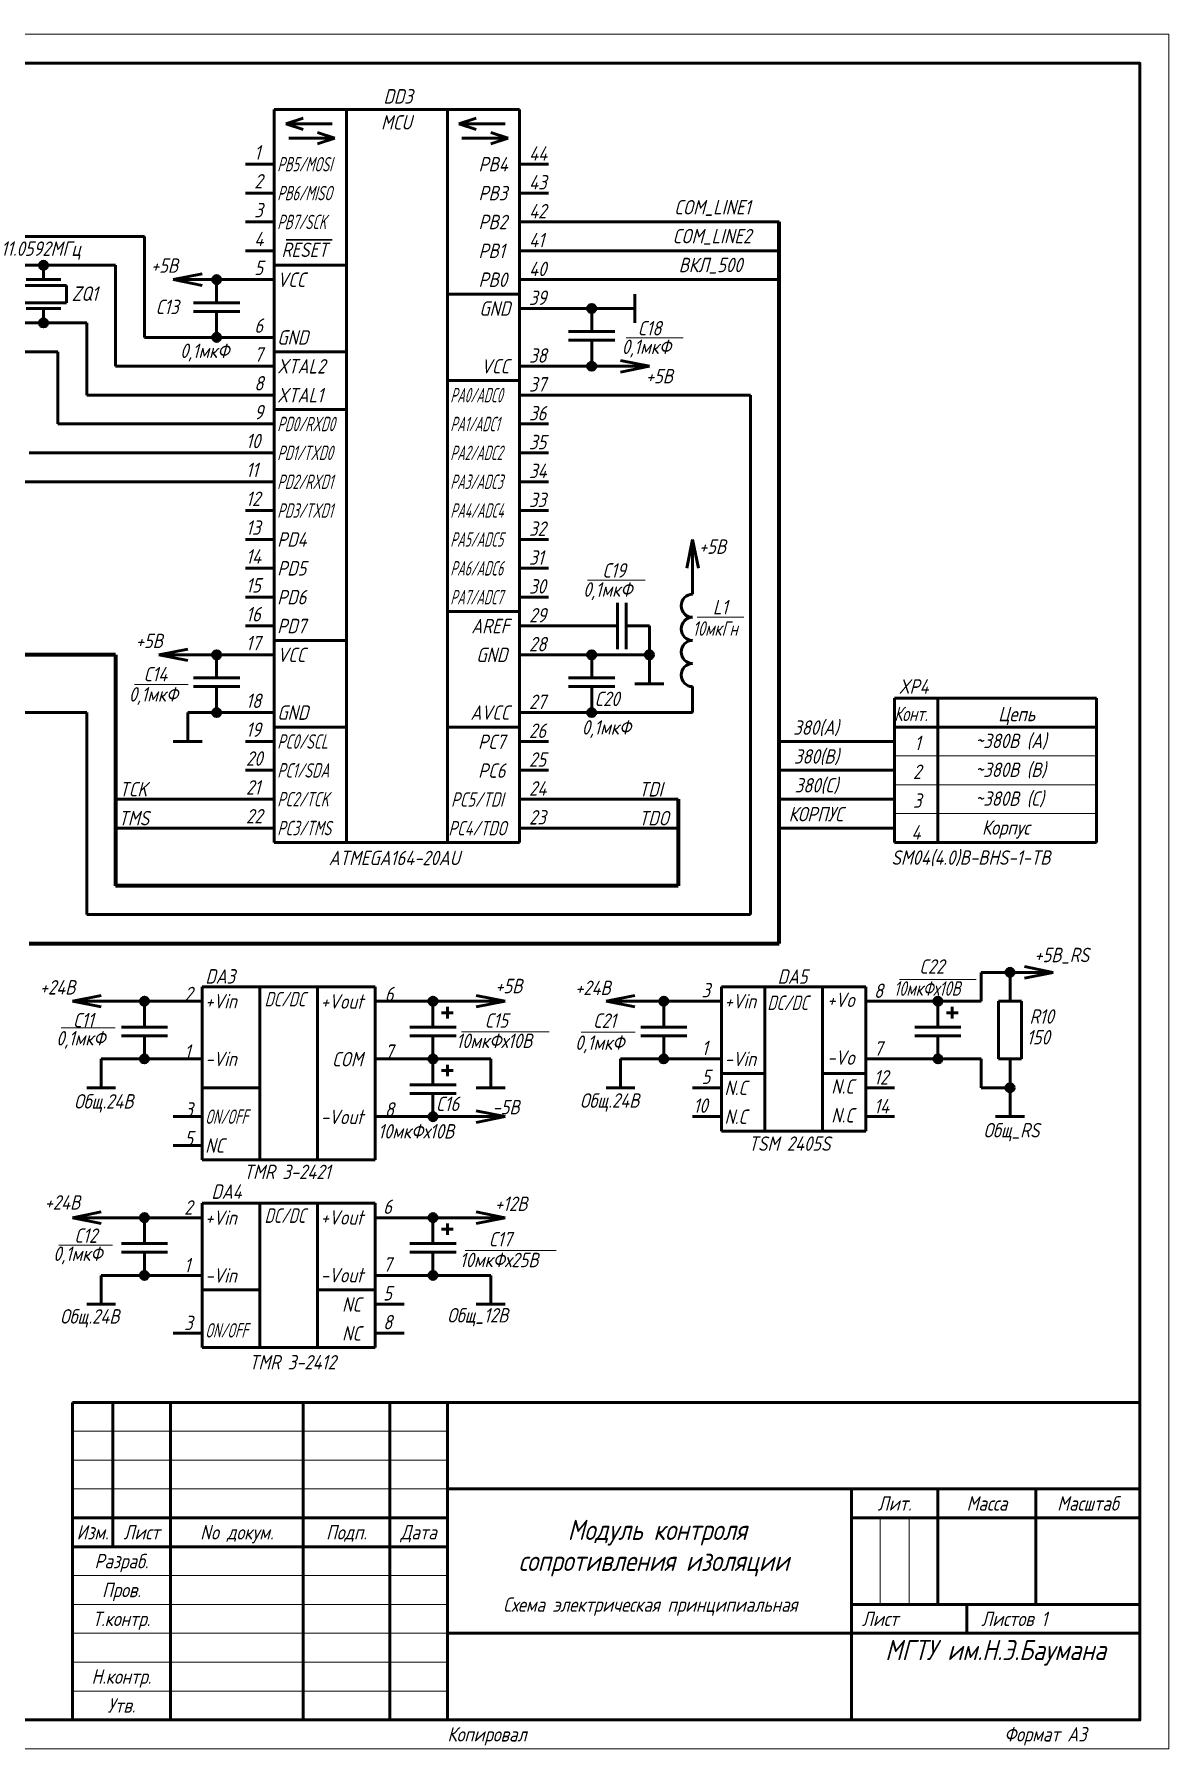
# Model space of a CAD drawing. Header units: millimetres. Extents: x 356 to 1673, y 166 to 463.
# Drawn here: x 579.7 to 776.3, y 165.5 to 462.5 of the extents above; entities that cross this region are included whole.
import ezdxf
from ezdxf.enums import TextEntityAlignment as Align

# ---------------------------------------------------------------- set-up
doc = ezdxf.new("R2010")
doc.units = ezdxf.units.MM
for name, color, linetype, lineweight in [('bus', 5, 'Continuous', 80), ('OSN25', 2, 'Continuous', 20), ('OSN50', 3, 'Continuous', 50), ('TEXT', 1, 'Continuous', 30)]:
    doc.layers.add(name, color=color, linetype=linetype, lineweight=lineweight)
doc.styles.add('E', font='simplex.shx', dxfattribs={"width": 0.8, "oblique": 15})

msp = doc.modelspace()

# ---------------------------------------------------------------- hatches: boundary and pattern name
at = {"layer": 'OSN50'}
for points in [[(580.6, 422.54, 1), (582, 422.54, 1)], [(610.6, 420.04, 1), (612, 420.04, 1)], [(580.6, 412.54, 1), (582, 412.54, 1)], [(675.6, 415.04, 1), (677, 415.04, 1)], [(610.6, 410.04, 1), (612, 410.04, 1)], [(675.6, 405.04, 1), (677, 405.04, 1)], [(610.6, 355.04, 1), (612, 355.04, 1)], [(675.6, 355.04, 1), (677, 355.04, 1)], [(685.6, 355.04, 1), (687, 355.04, 1)], [(610.6, 345.04, 1), (612, 345.04, 1)], [(675.6, 345.04, 1), (677, 345.04, 1)], [(748.1, 300.04, 1), (749.5, 300.04, 1)], [(598.1, 295.04, 1), (599.5, 295.04, 1)], [(648.1, 295.04, 1), (649.5, 295.04, 1)], [(688.1, 295.04, 1), (689.5, 295.04, 1)], [(735.6, 295.04, 1), (737, 295.04, 1)], [(598.1, 285.04, 1), (599.5, 285.04, 1)], [(648.1, 285.04, 1), (649.5, 285.04, 1)], [(688.1, 285.04, 1), (689.5, 285.04, 1)], [(735.6, 285.04, 1), (737, 285.04, 1)], [(748.1, 280.04, 1), (749.5, 280.04, 1)], [(648.1, 275.04, 1), (649.5, 275.04, 1)], [(598.1, 257.54, 1), (599.5, 257.54, 1)], [(648.1, 257.54, 1), (649.5, 257.54, 1)], [(598.1, 247.54, 1), (599.5, 247.54, 1)], [(648.1, 247.54, 1), (649.5, 247.54, 1)]]:
    msp.add_hatch(color=256, dxfattribs=at).paths.add_polyline_path(points)

# ---------------------------------------------------------------- linework, layer by layer
at = {"layer": 'bus', "linetype": 'Continuous'}
for p, q in [((708.8, 305.04), (708.8, 430.04)), ((593.8, 355.04), (441.3, 355.04)), ((691.3, 330.04), (691.3, 315.04)), ((691.3, 315.04), (593.8, 315.04)), ((578.8, 305.04), (708.8, 305.04))]:
    msp.add_line(p, q, dxfattribs=at)
at = {"layer": 'bus'}
msp.add_line((593.8, 355.04), (593.8, 315.04), dxfattribs=at)
at = {"layer": 'OSN25'}
for p, q in [((682.27, 409.94), (692.14, 409.94)), ((675.6, 367.96), (685.55, 367.96)), ((694.56, 361.58), (702.67, 361.58)), ((597.08, 349.89), (606.37, 349.89)), ((729.62, 298.8), (742.96, 298.8)), ((584.37, 290.44), (593.74, 290.44)), ((653.75, 289.74), (668.92, 289.74)), ((674.48, 289.65), (683.85, 289.65)), ((583.94, 252.8), (593.24, 252.8)), ((654.36, 251.85), (670.15, 251.85)), ((586.3, 220.54), (651.3, 220.54)), ((586.3, 215.54), (651.3, 215.54)), ((586.3, 210.54), (651.3, 210.54)), ((726.3, 205.54), (726.3, 190.54)), ((731.3, 205.54), (731.3, 190.54)), ((586.3, 195.54), (651.3, 195.54)), ((586.3, 190.54), (651.3, 190.54)), ((586.3, 185.54), (651.3, 185.54)), ((586.3, 180.54), (651.3, 180.54)), ((586.3, 175.54), (651.3, 175.54))]:
    msp.add_line(p, q, dxfattribs=at)
at = {"layer": 'OSN25', "linetype": 'Continuous'}
for p, q in [((763.8, 337.54), (728.8, 337.54)), ((763.8, 332.54), (728.8, 332.54)), ((763.8, 327.54), (728.8, 327.54))]:
    msp.add_line(p, q, dxfattribs=at)
msp.add_lwpolyline([(356.3, 165.54), (776.3, 165.54), (776.3, 462.54), (356.3, 462.54)], close=True, dxfattribs=at)
at = {"layer": 'OSN50', "linetype": 'Continuous'}
for p, q in [((621.3, 449.54), (663.8, 449.54)), ((621.3, 449.54), (621.3, 322.54)), ((633.8, 322.54), (633.8, 449.54)), ((651.3, 322.54), (651.3, 449.54)), ((663.8, 449.54), (663.8, 322.54)), ((623.3, 447.04), (626.3, 448.04)), ((623.3, 447.04), (626.3, 446.04)), ((631.3, 447.04), (623.3, 447.04)), ((631.8, 444.54), (628.8, 445.54)), ((653.3, 447.04), (656.3, 448.04)), ((653.3, 447.04), (656.3, 446.04)), ((661.3, 447.04), (653.3, 447.04)), ((661.8, 444.54), (658.8, 445.54)), ((623.8, 444.54), (631.8, 444.54)), ((631.8, 444.54), (628.8, 443.54)), ((653.8, 444.54), (661.8, 444.54)), ((661.8, 444.54), (658.8, 443.54)), ((621.3, 440.04), (616.3, 440.04)), ((663.8, 440.04), (668.8, 440.04)), ((621.3, 435.04), (616.3, 435.04)), ((663.8, 435.04), (668.8, 435.04)), ((621.3, 430.04), (616.3, 430.04)), ((663.8, 430.04), (668.8, 430.04)), ((668.8, 430.04), (708.8, 430.04)), ((561.3, 427.54), (598.8, 427.54)), ((598.8, 427.54), (598.8, 410.04)), ((621.3, 425.04), (616.3, 425.04)), ((663.8, 425.04), (668.8, 425.04)), ((668.8, 425.04), (708.8, 425.04)), ((581.3, 422.54), (576.3, 422.54)), ((581.3, 422.54), (593.8, 422.54)), ((581.3, 420.04), (581.3, 422.54)), ((593.8, 422.54), (593.8, 405.04)), ((621.3, 422.54), (633.8, 422.54)), ((585.3, 419.04), (577.3, 419.04)), ((578.3, 420.04), (584.3, 420.04)), ((585.3, 416.04), (585.3, 419.04)), ((603.8, 420.04), (608.8, 421.04)), ((603.8, 420.04), (608.8, 419.04)), ((603.8, 420.04), (608.8, 420.04)), ((611.3, 420.04), (608.8, 420.04)), ((611.3, 420.04), (616.3, 420.04)), ((611.3, 416.04), (611.3, 420.04)), ((621.3, 420.04), (616.3, 420.04)), ((663.8, 420.04), (668.8, 420.04)), ((668.8, 420.04), (708.8, 420.04)), ((577.3, 416.04), (585.3, 416.04)), ((615.3, 416.04), (607.3, 416.04)), ((651.3, 417.54), (663.8, 417.54)), ((683.8, 412.54), (683.8, 417.54)), ((581.3, 415.04), (578.3, 415.04)), ((581.3, 415.04), (584.3, 415.04)), ((581.3, 415.04), (581.3, 412.54)), ((615.3, 414.54), (607.3, 414.54)), ((611.3, 414.54), (611.3, 410.04)), ((663.8, 415.04), (668.8, 415.04)), ((668.8, 415.04), (676.3, 415.04)), ((676.3, 415.04), (678.8, 415.04)), ((676.3, 411.04), (676.3, 415.04)), ((683.8, 415.04), (678.8, 415.04)), ((581.3, 412.54), (576.3, 412.54)), ((588.8, 412.54), (581.3, 412.54)), ((588.8, 400.04), (588.8, 412.54)), ((611.3, 410.04), (598.8, 410.04)), ((611.3, 410.04), (616.3, 410.04)), ((621.3, 410.04), (616.3, 410.04)), ((680.3, 411.04), (672.3, 411.04)), ((583.8, 407.54), (538.8, 407.54)), ((583.8, 407.54), (583.8, 395.04)), ((621.3, 407.54), (633.8, 407.54)), ((680.3, 409.54), (672.3, 409.54)), ((676.3, 409.54), (676.3, 405.04)), ((593.8, 405.04), (616.3, 405.04)), ((621.3, 405.04), (616.3, 405.04)), ((663.8, 405.04), (668.8, 405.04)), ((668.8, 405.04), (676.3, 405.04)), ((676.3, 405.04), (681.3, 405.04)), ((686.3, 405.04), (681.3, 406.04)), ((686.3, 405.04), (681.3, 404.04)), ((686.3, 405.04), (681.3, 405.04)), ((663.8, 402.54), (651.3, 402.54)), ((588.8, 400.04), (616.3, 400.04)), ((621.3, 400.04), (616.3, 400.04)), ((663.8, 400.04), (668.8, 400.04)), ((703.8, 400.04), (668.8, 400.04)), ((703.8, 310.04), (703.8, 400.04)), ((583.8, 395.04), (616.3, 395.04)), ((621.3, 395.04), (616.3, 395.04)), ((621.3, 397.54), (633.8, 397.54)), ((663.8, 395.04), (668.8, 395.04)), ((578.8, 390.04), (616.3, 390.04)), ((621.3, 390.04), (616.3, 390.04)), ((663.8, 390.04), (668.8, 390.04)), ((573.8, 385.04), (616.3, 385.04)), ((621.3, 385.04), (616.3, 385.04)), ((663.8, 385.04), (668.8, 385.04)), ((621.3, 380.04), (616.3, 380.04)), ((663.8, 380.04), (668.8, 380.04)), ((621.3, 375.04), (616.3, 375.04)), ((663.8, 375.04), (668.8, 375.04)), ((693.8, 375.04), (692.8, 370.04)), ((693.8, 375.04), (694.8, 370.04)), ((693.8, 375.04), (693.8, 370.04)), ((621.3, 370.04), (616.3, 370.04)), ((663.8, 370.04), (668.8, 370.04)), ((693.8, 365.54), (693.8, 370.04)), ((621.3, 365.04), (616.3, 365.04)), ((663.8, 362.54), (651.3, 362.54)), ((663.8, 365.04), (668.8, 365.04)), ((680.8, 364.04), (680.8, 356.04)), ((682.3, 364.04), (682.3, 356.04)), ((621.3, 360.04), (616.3, 360.04)), ((663.8, 360.04), (668.8, 360.04)), ((668.8, 360.04), (676.3, 360.04)), ((680.8, 360.04), (676.3, 360.04)), ((682.3, 360.04), (686.3, 360.04)), ((686.3, 360.04), (686.3, 355.04)), ((621.3, 357.54), (633.8, 357.54)), ((601.3, 355.04), (606.3, 356.04)), ((601.3, 355.04), (606.3, 354.04)), ((601.3, 355.04), (606.3, 355.04)), ((606.3, 355.04), (611.3, 355.04)), ((611.3, 355.04), (616.3, 355.04)), ((611.3, 351.04), (611.3, 355.04)), ((621.3, 355.04), (616.3, 355.04)), ((663.8, 355.04), (668.8, 355.04)), ((676.3, 355.04), (668.8, 355.04)), ((676.3, 355.04), (686.3, 355.04)), ((676.3, 351.04), (676.3, 355.04)), ((686.3, 350.04), (686.3, 355.04)), ((615.3, 351.04), (607.3, 351.04)), ((680.3, 351.04), (672.3, 351.04)), ((615.3, 349.54), (607.3, 349.54)), ((611.3, 349.54), (611.3, 345.04)), ((680.3, 349.54), (672.3, 349.54)), ((676.3, 349.54), (676.3, 345.04)), ((683.8, 350.04), (688.8, 350.04)), ((693.8, 349.54), (693.8, 345.04)), ((763.8, 347.54), (728.8, 347.54)), ((728.8, 347.54), (728.8, 322.54)), ((736.3, 347.54), (736.3, 322.54)), ((763.8, 347.54), (763.8, 322.54)), ((513.8, 345.04), (588.8, 345.04)), ((588.8, 345.04), (588.8, 310.04)), ((606.3, 345.04), (611.3, 345.04)), ((606.3, 340.04), (606.3, 345.04)), ((611.3, 345.04), (616.3, 345.04)), ((621.3, 345.04), (616.3, 345.04)), ((663.8, 345.04), (668.8, 345.04)), ((676.3, 345.04), (668.8, 345.04)), ((676.3, 345.04), (693.8, 345.04)), ((621.3, 342.54), (633.8, 342.54)), ((651.3, 342.54), (663.8, 342.54)), ((763.8, 342.54), (728.8, 342.54)), ((603.8, 340.04), (608.8, 340.04)), ((621.3, 340.04), (616.3, 340.04)), ((663.8, 340.04), (668.8, 340.04)), ((708.8, 340.04), (723.8, 340.04)), ((728.8, 340.04), (723.8, 340.04)), ((621.3, 335.04), (616.3, 335.04)), ((663.8, 335.04), (668.8, 335.04)), ((708.8, 335.04), (723.8, 335.04)), ((728.8, 335.04), (723.8, 335.04)), ((616.3, 330.04), (593.8, 330.04)), ((621.3, 330.04), (616.3, 330.04)), ((663.8, 330.04), (668.8, 330.04)), ((691.3, 330.04), (668.8, 330.04)), ((708.8, 330.04), (723.8, 330.04)), ((728.8, 330.04), (723.8, 330.04)), ((616.3, 325.04), (593.8, 325.04)), ((621.3, 325.04), (616.3, 325.04)), ((663.8, 325.04), (668.8, 325.04)), ((691.3, 325.04), (668.8, 325.04)), ((708.8, 325.04), (723.8, 325.04)), ((728.8, 325.04), (723.8, 325.04)), ((621.3, 322.54), (663.8, 322.54)), ((763.8, 322.54), (728.8, 322.54)), ((588.8, 310.04), (703.8, 310.04)), ((743.8, 300.04), (748.8, 300.04)), ((743.8, 295.04), (743.8, 300.04)), ((748.8, 300.04), (751.3, 300.04)), ((748.8, 295.04), (748.8, 300.04)), ((756.3, 300.04), (751.3, 301.04)), ((756.3, 300.04), (751.3, 299.04)), ((756.3, 300.04), (751.3, 300.04)), ((608.8, 297.54), (638.8, 297.54)), ((608.8, 297.54), (608.8, 267.54)), ((618.8, 267.54), (618.8, 297.54)), ((628.8, 297.54), (628.8, 267.54)), ((638.8, 297.54), (638.8, 267.54)), ((698.8, 297.54), (723.8, 297.54)), ((698.8, 297.54), (698.8, 272.54)), ((706.3, 297.54), (706.3, 272.54)), ((716.3, 297.54), (716.3, 272.54)), ((723.8, 297.54), (723.8, 272.54)), ((586.3, 295.04), (591.3, 296.04)), ((586.3, 295.04), (591.3, 294.04)), ((586.3, 295.04), (591.3, 295.04)), ((591.3, 295.04), (598.8, 295.04)), ((598.8, 295.04), (603.8, 295.04)), ((598.8, 290.54), (598.8, 295.04)), ((608.8, 295.04), (603.8, 295.04)), ((638.8, 295.04), (643.8, 295.04)), ((648.8, 295.04), (643.8, 295.04)), ((648.8, 295.04), (656.3, 295.04)), ((648.8, 290.54), (648.8, 295.04)), ((651.3, 294.04), (651.3, 292.04)), ((661.3, 295.04), (656.3, 296.04)), ((661.3, 295.04), (656.3, 294.04)), ((661.3, 295.04), (656.3, 295.04)), ((678.8, 295.04), (683.8, 296.04)), ((678.8, 295.04), (683.8, 294.04)), ((678.8, 295.04), (683.8, 295.04)), ((683.8, 295.04), (688.8, 295.04)), ((688.8, 295.04), (693.8, 295.04)), ((688.8, 290.54), (688.8, 295.04)), ((698.8, 295.04), (693.8, 295.04)), ((723.8, 295.04), (728.8, 295.04)), ((728.8, 295.04), (736.3, 295.04)), ((736.3, 295.04), (743.8, 295.04)), ((736.3, 290.54), (736.3, 295.04)), ((738.8, 294.04), (738.8, 292.04)), ((746.8, 295.04), (746.8, 285.04)), ((750.8, 295.04), (746.8, 295.04)), ((750.8, 285.04), (750.8, 295.04)), ((652.3, 293.04), (650.3, 293.04)), ((739.8, 293.04), (737.8, 293.04)), ((594.8, 290.54), (602.8, 290.54)), ((594.8, 289.04), (602.8, 289.04)), ((598.8, 289.04), (598.8, 285.04)), ((652.8, 290.54), (644.8, 290.54)), ((652.8, 289.04), (644.8, 289.04)), ((648.8, 289.04), (648.8, 285.04)), ((684.8, 290.54), (692.8, 290.54)), ((684.8, 289.04), (692.8, 289.04)), ((688.8, 289.04), (688.8, 285.04)), ((740.3, 290.54), (732.3, 290.54)), ((740.3, 289.04), (732.3, 289.04)), ((736.3, 289.04), (736.3, 285.04)), ((598.8, 285.04), (591.3, 285.04)), ((591.3, 280.04), (591.3, 285.04)), ((603.8, 285.04), (598.8, 285.04)), ((608.8, 285.04), (603.8, 285.04)), ((638.8, 285.04), (643.8, 285.04)), ((648.8, 285.04), (643.8, 285.04)), ((648.8, 285.04), (658.8, 285.04)), ((648.8, 280.54), (648.8, 285.04)), ((652.3, 283.04), (650.3, 283.04)), ((651.3, 284.04), (651.3, 282.04)), ((658.8, 280.04), (658.8, 285.04)), ((688.8, 285.04), (681.3, 285.04)), ((681.3, 280.04), (681.3, 285.04)), ((693.8, 285.04), (688.8, 285.04)), ((698.8, 285.04), (693.8, 285.04)), ((698.8, 282.54), (706.3, 282.54)), ((716.3, 282.54), (723.8, 282.54)), ((723.8, 285.04), (728.8, 285.04)), ((728.8, 285.04), (736.3, 285.04)), ((736.3, 285.04), (743.8, 285.04)), ((743.8, 285.04), (743.8, 280.04)), ((746.8, 285.04), (750.8, 285.04)), ((748.8, 285.04), (748.8, 280.04)), ((588.8, 280.04), (593.8, 280.04)), ((608.8, 280.04), (618.8, 280.04)), ((652.8, 280.54), (644.8, 280.54)), ((656.3, 280.04), (661.3, 280.04)), ((678.8, 280.04), (683.8, 280.04)), ((698.8, 280.04), (693.8, 280.04)), ((723.8, 280.04), (728.8, 280.04)), ((743.8, 280.04), (748.8, 280.04)), ((748.8, 275.04), (748.8, 280.04)), ((652.8, 279.04), (644.8, 279.04)), ((648.8, 279.04), (648.8, 275.04)), ((608.8, 275.04), (603.8, 275.04)), ((638.8, 275.04), (643.8, 275.04)), ((648.8, 275.04), (643.8, 275.04)), ((648.8, 275.04), (656.3, 275.04)), ((661.3, 275.04), (656.3, 276.04)), ((661.3, 275.04), (656.3, 274.04)), ((661.3, 275.04), (656.3, 275.04)), ((698.8, 275.04), (693.8, 275.04)), ((723.8, 275.04), (728.8, 275.04)), ((746.3, 275.04), (751.3, 275.04)), ((698.8, 272.54), (723.8, 272.54)), ((608.8, 270.04), (603.8, 270.04)), ((608.8, 267.54), (638.8, 267.54)), ((586.3, 257.54), (591.3, 258.54)), ((608.8, 260.04), (638.8, 260.04)), ((608.8, 260.04), (608.8, 235.04)), ((618.8, 235.04), (618.8, 260.04)), ((628.8, 260.04), (628.8, 235.04)), ((638.8, 260.04), (638.8, 235.04)), ((661.3, 257.54), (656.3, 258.54)), ((586.3, 257.54), (591.3, 256.54)), ((586.3, 257.54), (591.3, 257.54)), ((591.3, 257.54), (598.8, 257.54)), ((598.8, 257.54), (603.8, 257.54)), ((598.8, 253.04), (598.8, 257.54)), ((608.8, 257.54), (603.8, 257.54)), ((638.8, 257.54), (643.8, 257.54)), ((643.8, 257.54), (648.8, 257.54)), ((648.8, 257.54), (656.3, 257.54)), ((648.8, 253.04), (648.8, 257.54)), ((652.3, 255.54), (650.3, 255.54)), ((651.3, 256.54), (651.3, 254.54)), ((661.3, 257.54), (656.3, 256.54)), ((661.3, 257.54), (656.3, 257.54)), ((594.8, 253.04), (602.8, 253.04)), ((652.8, 253.04), (644.8, 253.04)), ((594.8, 251.54), (602.8, 251.54)), ((598.8, 251.54), (598.8, 247.54)), ((652.8, 251.54), (644.8, 251.54)), ((648.8, 251.54), (648.8, 247.54)), ((598.8, 247.54), (591.3, 247.54)), ((591.3, 242.54), (591.3, 247.54)), ((603.8, 247.54), (598.8, 247.54)), ((608.8, 247.54), (603.8, 247.54)), ((638.8, 247.54), (643.8, 247.54)), ((643.8, 247.54), (648.8, 247.54)), ((648.8, 247.54), (658.8, 247.54)), ((658.8, 242.54), (658.8, 247.54)), ((608.8, 245.04), (618.8, 245.04)), ((628.8, 245.04), (638.8, 245.04)), ((588.8, 242.54), (593.8, 242.54)), ((638.8, 242.54), (643.8, 242.54)), ((656.3, 242.54), (661.3, 242.54)), ((608.8, 237.54), (603.8, 237.54)), ((608.8, 235.04), (638.8, 235.04)), ((638.8, 237.54), (643.8, 237.54))]:
    msp.add_line(p, q, dxfattribs=at)
at = {"layer": 'OSN50'}
for p, q in [((736.3, 210.54), (736.3, 190.54)), ((753.3, 210.54), (753.3, 190.54))]:
    msp.add_line(p, q, dxfattribs=at)
at = {"layer": 'OSN50', "linetype": 'Continuous'}
msp.add_lwpolyline([(376.3, 170.54), (771.3, 170.54), (771.3, 457.54), (376.3, 457.54)], close=True, dxfattribs=at)
at = {"layer": 'OSN50'}
for points in [[(586.3, 225.54), (771.3, 225.54)], [(586.3, 170.54), (586.3, 225.54)], [(593.3, 225.54), (593.3, 200.54)], [(603.3, 225.54), (603.3, 170.54)], [(626.3, 225.54), (626.3, 170.54)], [(641.3, 225.54), (641.3, 170.54)], [(651.3, 225.54), (651.3, 170.54)], [(651.3, 210.54), (771.3, 210.54)], [(721.3, 210.54), (721.3, 170.54)], [(586.3, 205.54), (651.3, 205.54)], [(721.3, 205.54), (771.3, 205.54)], [(586.3, 200.54), (651.3, 200.54)], [(721.3, 190.54), (771.3, 190.54)], [(741.3, 190.54), (741.3, 185.54)], [(651.3, 185.54), (771.3, 185.54)]]:
    msp.add_lwpolyline(points, dxfattribs=at)
for centre in [(581.3, 422.54), (611.3, 420.04), (581.3, 412.54), (676.3, 415.04), (611.3, 410.04), (676.3, 405.04), (611.3, 355.04), (676.3, 355.04), (686.3, 355.04), (611.3, 345.04), (676.3, 345.04), (748.8, 300.04), (598.8, 295.04), (648.8, 295.04), (688.8, 295.04), (736.3, 295.04), (598.8, 285.04), (648.8, 285.04), (688.8, 285.04), (736.3, 285.04), (748.8, 280.04), (648.8, 275.04), (598.8, 257.54), (648.8, 257.54), (598.8, 247.54), (648.8, 247.54)]:
    msp.add_circle(centre, 0.7, dxfattribs=at)
at = {"layer": 'OSN50', "linetype": 'Continuous'}
for centre in [(693.8, 363.54), (693.8, 359.54), (693.8, 355.54), (693.8, 351.54)]:
    msp.add_arc(centre, 2, 90, 270, dxfattribs=at)

# ---------------------------------------------------------------- texts
at = {"layer": 'TEXT', "style": 'E', "oblique": 15}
for s, width, p in [('DD3', 0.8, (640.22, 450.54)), ('MCU', 0.8, (639.8, 446.04)), ('1', 0.8, (617.83, 440.83)), ('44', 0.8, (665.45, 440.65)), ('PB5/MOSI', 0.6, (621.81, 438.78)), ('PB4', 0.8, (656.7, 438.78)), ('2', 0.8, (617.83, 435.83)), ('43', 0.8, (665.45, 435.65)), ('PB6/MISO', 0.6, (621.81, 433.78)), ('PB3', 0.8, (656.7, 433.78)), ('COM_LINE1', 0.8, (690.59, 431.33)), ('3', 0.8, (617.83, 430.83)), ('PB7/SCK', 0.6, (621.81, 428.78)), ('PB2', 0.8, (656.7, 428.78)), ('42', 0.8, (665.45, 430.65)), ('4', 0.8, (617.83, 425.83)), ('41', 0.8, (665.45, 425.65)), ('COM_LINE2', 0.8, (690.32, 426.33)), ('11.0592МГц', 0.8, (573.92, 424.16)), ('%%ORESET', 0.8, (622.55, 423.96)), ('PB1', 0.8, (656.7, 423.78)), ('+5B', 0.8, (599.92, 421.22)), ('5', 0.8, (617.83, 420.83)), ('40', 0.8, (665.45, 420.65)), ('ВКЛ_500', 0.8, (691.38, 421.33)), ('ZQ1', 0.8, (586.19, 416.36)), ('VCC', 0.8, (621.81, 418.78)), ('PB0', 0.8, (656.7, 418.78)), ('C13', 0.8, (600.72, 414.06)), ('GND', 0.8, (656.83, 413.78)), ('39', 0.8, (665.45, 415.65)), ('6', 0.8, (617.83, 410.83)), ('C18', 0.8, (684.27, 410.37)), ('GND', 0.8, (621.81, 408.78)), ('0,1мкФ ', 0.8, (604.98, 406.46)), ('7', 0.8, (617.83, 405.83)), ('38', 0.8, (665.45, 405.65)), ('0,1мкФ ', 0.8, (681.52, 407.15)), ('XTAL2', 0.8, (621.81, 403.78)), ('VCC', 0.8, (657.12, 403.78)), ('+5B', 0.8, (685.68, 402.07)), ('8', 0.8, (617.83, 400.83)), ('XTAL1', 0.8, (621.81, 398.78)), ('PA0/ADC0', 0.55, (651.81, 398.78)), ('37', 0.8, (665.45, 400.65)), ('9', 0.8, (617.83, 395.83)), ('36', 0.8, (665.45, 395.65)), ('PD0/RXD0', 0.6, (621.81, 393.78)), ('PA1/ADC1', 0.55, (651.81, 393.78)), ('10', 0.8, (616.39, 390.83)), ('35', 0.8, (665.45, 390.65)), ('PD1/TXD0', 0.6, (621.81, 388.78)), ('PA2/ADC2', 0.55, (651.81, 388.78)), ('11', 0.8, (616.39, 385.83)), ('PD2/RXD1', 0.6, (621.81, 383.78)), ('PA3/ADC3', 0.55, (651.81, 383.78)), ('34', 0.8, (665.45, 385.65)), ('12', 0.8, (616.39, 380.83)), ('33', 0.8, (665.45, 380.65)), ('PD3/TXD1', 0.6, (621.81, 378.78)), ('PA4/ADC4', 0.55, (651.81, 378.78)), ('13', 0.8, (616.39, 375.83)), ('32', 0.8, (665.45, 375.65)), ('PD4', 0.8, (621.81, 373.78)), ('PA5/ADC5', 0.55, (651.81, 373.78)), ('+5B', 0.8, (694.89, 372.54)), ('14', 0.8, (616.39, 370.83)), ('PD5', 0.8, (621.81, 368.78)), ('PA6/ADC6', 0.55, (651.81, 368.78)), ('31', 0.8, (665.45, 370.65)), ('15', 0.8, (616.39, 365.83)), ('C19', 0.8, (678.13, 368.42)), ('PD6', 0.8, (621.81, 363.78)), ('PA7/ADC7', 0.55, (651.81, 363.78)), ('30', 0.8, (665.45, 365.65)), ('0,1мкФ ', 0.8, (674.82, 365.11)), ('16', 0.8, (616.39, 360.83)), ('29', 0.8, (665.45, 360.65)), ('L1', 0.8, (697.31, 362.05)), ('PD7', 0.8, (621.81, 358.78)), ('AREF', 0.8, (655.44, 358.78)), ('10мкГн', 0.7, (693.79, 358.35)), ('+5B', 0.8, (597.28, 356.2)), ('17', 0.8, (616.39, 355.83)), ('28', 0.8, (665.45, 355.65)), ('VCC', 0.8, (621.81, 353.78)), ('GND', 0.8, (656.3, 353.78)), ('C14', 0.8, (598.63, 350.45)), ('XP4', 0.8, (729.51, 348.31)), ('0,1мкФ ', 0.8, (596.1, 346.95)), ('18', 0.8, (616.39, 345.83)), ('27', 0.8, (665.45, 345.65)), ('C20', 0.8, (676.78, 346.16)), ('GND', 0.8, (621.81, 343.78)), ('AVCC', 0.8, (655.29, 343.78)), ('Конт.', 0.7, (728.73, 343.56)), ('Цепь', 0.8, (746.75, 343.54)), ('19', 0.8, (616.39, 340.83)), ('26', 0.8, (665.45, 340.65)), ('0,1мкФ ', 0.8, (674.59, 341.23)), ('380(А)', 0.8, (711.22, 341.19)), ('~380В (А)', 0.8, (742.73, 338.88)), ('PC0/SCL', 0.65, (621.81, 338.78)), ('PC7', 0.8, (656.62, 338.73)), ('380(B)', 0.8, (711.35, 336.19)), ('1', 0.8, (732.25, 338.54)), ('20', 0.8, (616.39, 335.83)), ('PC1/SDA', 0.65, (621.81, 333.78)), ('PC6', 0.8, (656.62, 333.73)), ('25', 0.8, (665.45, 335.65)), ('2', 0.8, (731.98, 333.54)), ('~380В (В)', 0.8, (742.73, 333.88)), ('TCK', 0.8, (594.42, 330.5)), ('21', 0.8, (616.39, 330.83)), ('24', 0.8, (665.45, 330.65)), ('TDI', 0.8, (684.45, 330.5)), ('380(C)', 0.8, (711.49, 331.19)), ('PC2/TCK', 0.65, (621.81, 328.78)), ('PC5/TDI', 0.7, (651.93, 328.73)), ('3', 0.8, (731.98, 328.54)), ('~380В (С)', 0.8, (742.73, 328.88)), ('TMS', 0.8, (594.29, 325.5)), ('22', 0.8, (616.39, 325.83)), ('23', 0.8, (665.45, 325.65)), ('TDO', 0.8, (684.45, 325.5)), ('КОРПУС', 0.8, (710.43, 326.19)), ('PC3/TMS', 0.65, (621.81, 323.78)), ('PC4/TDO', 0.7, (651.46, 323.76)), ('4', 0.8, (731.72, 323.04)), ('Корпус', 0.8, (743.93, 323.88)), ('ATMEGA164-20AU', 0.8, (630.73, 318.6)), ('SM04(4.0)B-BHS-1-TB', 0.8, (728.24, 318.67)), ('+5B_RS', 0.8, (753.01, 301.8)), ('DA3', 0.8, (609.35, 298.09)), ('DA5', 0.8, (708.51, 298.05)), ('C22', 0.8, (733.06, 299.8)), ('+24B', 0.8, (580.65, 296.2)), ('2', 0.8, (605.71, 295.04)), ('6', 0.8, (640.45, 295.04)), ('+5B', 0.8, (659.59, 296.42)), ('+24B', 0.8, (673.42, 296.1)), ('3', 0.8, (695.36, 295.7)), ('8', 0.8, (725.22, 295.6)), ('10мкФх10В', 0.7, (728.67, 295.99)), ('+Vin', 0.8, (609.31, 293.78)), ('DC/DC', 0.7, (619.6, 294.14)), ('+Vout', 0.8, (629.34, 293.74)), ('+Vin', 0.8, (699.31, 293.78)), ('DC/DC', 0.7, (706.73, 293.52)), ('+Vo', 0.8, (717.1, 294.02)), ('C11', 0.8, (586.4, 290.51)), ('C15', 0.8, (657.75, 290.44)), ('C21', 0.8, (676.53, 290.42)), ('R10', 0.8, (752.18, 291.14)), ('0,1мкФ', 0.8, (583.51, 287.37)), ('10мкФх10В', 0.8, (652.81, 286.92)), ('0,1мкФ', 0.8, (673.43, 286.61)), ('1', 0.8, (695.36, 285.7)), ('7', 0.8, (725.22, 285.6)), ('150', 0.8, (751.7, 287.54)), ('1', 0.8, (605.71, 285.04)), ('-Vin', 0.8, (609.31, 283.78)), ('COM', 0.8, (631.29, 283.74)), ('7', 0.8, (640.45, 285.04)), ('-Vin', 0.8, (699.31, 283.78)), ('-Vo', 0.8, (717.1, 284.02)), ('5', 0.8, (695.36, 280.7)), ('12', 0.8, (725.22, 280.6)), ('N.C', 0.8, (699.31, 278.78)), ('N.C', 0.8, (717.82, 279.02)), ('Общ.24В', 0.8, (586.6, 276.44)), ('3', 0.8, (605.71, 275.04)), ('ON/OFF', 0.6, (609.31, 273.78)), ('-Vout', 0.8, (629.34, 273.74)), ('8', 0.8, (640.45, 275.04)), ('C16', 0.8, (649.29, 276.01)), ('-5B', 0.8, (659.1, 275.44)), ('Общ.24В', 0.8, (674.26, 276.58)), ('10', 0.8, (693.92, 275.7)), ('N.C', 0.8, (699.31, 273.78)), ('N.C', 0.8, (717.82, 274.02)), ('14', 0.8, (725.22, 275.6)), ('10мкФх10В', 0.8, (639.27, 271.25)), ('Общ_RS', 0.8, (744.2, 271.44)), ('5', 0.8, (605.71, 270.04)), ('NC', 0.8, (609.31, 268.78)), ('TSM 2405S', 0.8, (703.46, 269.12)), ('TMR 3-2421', 0.8, (615.97, 264.22)), ('+24B', 0.8, (581.49, 258.93)), ('DA4', 0.8, (610.4, 260.8)), ('2', 0.8, (605.68, 258.06)), ('+Vin', 0.8, (609.31, 256.28)), ('DC/DC', 0.7, (619.6, 256.64)), ('+Vout', 0.8, (629.33, 256.33)), ('6', 0.8, (640.16, 258.19)), ('+12B', 0.8, (659.51, 258.7)), ('C12', 0.8, (586.63, 253.18)), ('0,1мкФ', 0.8, (582.99, 250.04)), ('C17', 0.8, (658.45, 252.55)), ('1', 0.8, (605.68, 248.06)), ('7', 0.8, (640.16, 248.19)), ('10мкФх25В', 0.8, (653.42, 248.96)), ('-Vin', 0.8, (609.31, 246.28)), ('-Vout', 0.8, (629.33, 246.33)), ('NC', 0.8, (633.04, 241.25)), ('5', 0.8, (640.16, 243.19)), ('Общ.24В', 0.8, (584.17, 239.19)), ('8', 0.8, (640.16, 238.19)), ('Общ_12В', 0.8, (651.27, 239.38)), ('3', 0.8, (605.68, 238.06)), ('ON/OFF', 0.6, (609.31, 236.77)), ('NC', 0.8, (633.04, 236.25)), ('TMR 3-2412', 0.8, (616.9, 231.24))]:
    msp.add_text(s, height=2.5, dxfattribs=dict(at, width=width)).set_placement(p)
at = {"layer": 'TEXT', "style": 'E', "oblique": 15, "width": 0.8}
for s, height, p in [('Лит.', 2.5, (728.8, 208.04)), ('Масса', 2.5, (744.8, 208.04)), ('Масштаб', 2.5, (762.3, 208.04)), ('Модуль контроля', 3.5, (687.67, 203.45)), ('Изм.', 2.5, (589.8, 203.04)), ('Лист', 2.5, (598.3, 203.04)), ('No докум.', 2.5, (614.8, 203.04)), ('Подп.', 2.5, (633.8, 203.04)), ('Дата', 2.5, (646.3, 203.04)), ('Разраб.', 2.5, (594.8, 198.04)), ('сопротивления изоляции', 3.5, (687.07, 198.08)), ('Пров.', 2.5, (594.8, 193.04)), ('Схема электрическая принципиальная', 2.5, (686.46, 190.51)), ('Т.контр.', 2.5, (594.8, 188.04)), ('МГТУ им.Н.Э.Баумана', 3.5, (746.3, 182.64)), ('Н.контр.', 2.5, (594.8, 178.04)), ('Утв.', 2.5, (594.8, 173.04))]:
    msp.add_text(s, height=height, dxfattribs=at).set_placement(p, align=Align.MIDDLE_CENTER)
for s, p in [('Лист', (723.14, 188.04)), ('Листов 1', (743.82, 188.04))]:
    msp.add_text(s, height=2.5, dxfattribs=at).set_placement(p, align=Align.MIDDLE_LEFT)
at = {"layer": 'TEXT', "linetype": 'Continuous', "style": 'E', "oblique": 15, "width": 0.8}
for s, p in [('Формат A3', (747.8, 166.79)), ('Копировал', (651.3, 166.79))]:
    msp.add_text(s, height=2.5, dxfattribs=at).set_placement(p)

doc.saveas('drawing.dxf')
